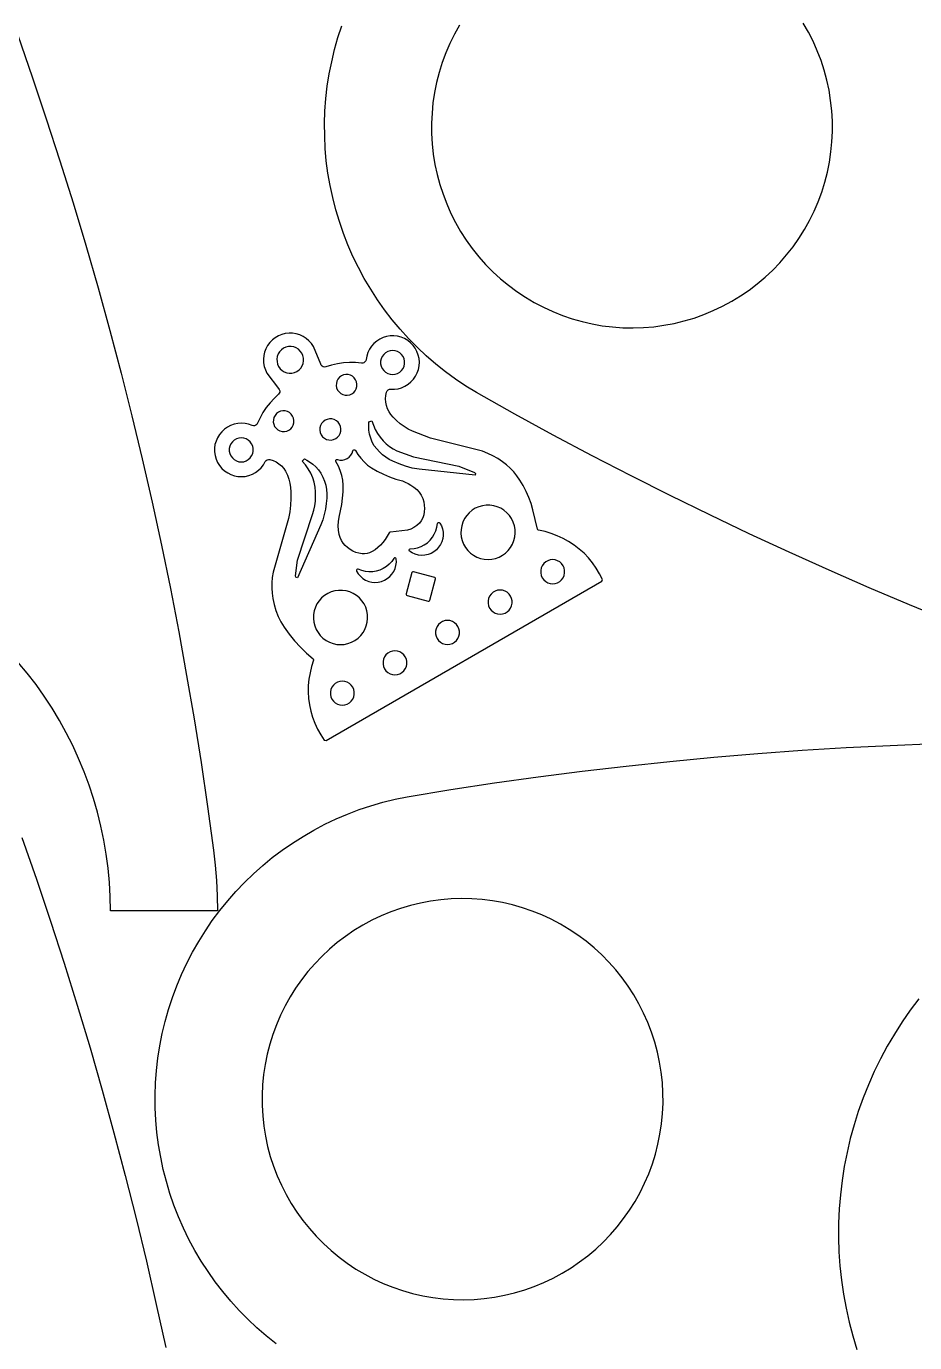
# Model space of a CAD drawing. Extents: x 0 to 1250, y 0 to 2500.
# Drawn here: x 1117.1 to 1183.5, y 459.9 to 558.4 of the extents above; entities that cross this region are included whole.
import ezdxf

# ---------------------------------------------------------------- set-up
doc = ezdxf.new("R2010")
doc.units = 0
doc.layers.get('0').update_dxf_attribs({"linetype": 'CONTINUOUS', "lineweight": 25})

msp = doc.modelspace()

# ---------------------------------------------------------------- linework, layer by layer
for points in [[(1186.2, 513.839), (1183.16, 515.084), (1180.14, 516.362), (1177.13, 517.674), (1174.14, 519.019), (1171.16, 520.397), (1168.2, 521.808), (1165.25, 523.251), (1162.32, 524.727), (1159.4, 526.235), (1156.5, 527.775), (1153.62, 529.347), (1150.76, 530.951), (1149.96, 531.438), (1149.19, 531.957), (1148.44, 532.507), (1147.71, 533.087), (1147, 533.696), (1146.33, 534.333), (1145.67, 534.997), (1145.05, 535.687), (1144.45, 536.401), (1143.88, 537.14), (1143.34, 537.9), (1142.84, 538.682), (1142.36, 539.484), (1141.92, 540.304), (1141.51, 541.142), (1141.14, 541.995), (1140.8, 542.863), (1140.5, 543.744), (1140.23, 544.636), (1140, 545.538), (1139.8, 546.45), (1139.64, 547.368), (1139.52, 548.292), (1139.44, 549.22), (1139.4, 550.15), (1139.39, 551.082), (1139.42, 552.013), (1139.49, 552.942), (1139.59, 553.868), (1139.74, 554.788), (1139.92, 555.702), (1140.13, 556.608), (1140.39, 557.504), (1140.68, 558.39)], [(1149.48, 558.442), (1149.11, 557.768), (1148.77, 557.075), (1148.46, 556.365), (1148.19, 555.641), (1147.96, 554.904), (1147.77, 554.156), (1147.62, 553.399), (1147.5, 552.635), (1147.43, 551.866), (1147.39, 551.095), (1147.4, 550.322), (1147.44, 549.551), (1147.52, 548.783), (1147.65, 548.021), (1147.81, 547.265), (1148.01, 546.52), (1148.25, 545.785), (1148.53, 545.064), (1148.84, 544.358), (1149.19, 543.669), (1149.57, 542.999), (1149.99, 542.349), (1150.44, 541.722), (1150.92, 541.12), (1151.44, 540.542), (1151.98, 539.992), (1152.55, 539.471), (1153.15, 538.979), (1153.77, 538.519), (1154.41, 538.092), (1155.07, 537.698), (1155.76, 537.339), (1156.46, 537.015), (1157.18, 536.728), (1157.91, 536.479), (1158.65, 536.267), (1159.4, 536.094), (1160.16, 535.96), (1160.93, 535.865), (1161.7, 535.81), (1162.47, 535.794), (1163.25, 535.819), (1164.02, 535.883), (1164.78, 535.986), (1165.54, 536.129), (1166.29, 536.311), (1167.03, 536.531), (1167.76, 536.789), (1168.47, 537.084), (1169.17, 537.415), (1169.85, 537.782), (1170.51, 538.184), (1171.15, 538.619), (1171.76, 539.086), (1172.35, 539.584), (1172.92, 540.112), (1173.45, 540.668), (1173.96, 541.251), (1174.44, 541.86), (1174.88, 542.492), (1175.29, 543.146), (1175.67, 543.82), (1176.01, 544.513), (1176.31, 545.223), (1176.58, 545.947), (1176.81, 546.684), (1177.01, 547.432), (1177.16, 548.189), (1177.27, 548.953), (1177.35, 549.722), (1177.38, 550.494), (1177.38, 551.266), (1177.34, 552.037), (1177.25, 552.805), (1177.13, 553.568), (1176.97, 554.323), (1176.77, 555.069), (1176.53, 555.803), (1176.25, 556.524), (1175.94, 557.23), (1175.59, 557.919), (1175.2, 558.59)], [(1116.43, 557.694), (1117.52, 554.573), (1118.57, 551.44), (1119.59, 548.295), (1120.58, 545.139), (1121.53, 541.972), (1122.44, 538.795), (1123.32, 535.608), (1124.17, 532.411), (1124.98, 529.206), (1125.75, 525.991), (1126.49, 522.768), (1127.19, 519.537), (1127.85, 516.299), (1128.48, 513.053), (1129.07, 509.8), (1129.63, 506.541), (1130.15, 503.276), (1130.64, 500.006), (1131.08, 496.73), (1131.21, 495.598), (1131.3, 494.463), (1131.35, 493.326), (1131.37, 492.188), (1123.37, 492.188), (1123.35, 493.253), (1123.29, 494.317), (1123.19, 495.379), (1123.05, 496.435), (1122.87, 497.486), (1122.65, 498.529), (1122.4, 499.564), (1122.1, 500.588), (1121.77, 501.601), (1121.4, 502.6), (1120.99, 503.584), (1120.55, 504.553), (1120.06, 505.505), (1119.55, 506.438), (1119, 507.35), (1118.42, 508.242), (1117.8, 509.111), (1117.15, 509.957), (1116.47, 510.778)], [(1135.76, 459.816), (1135.03, 460.396), (1134.33, 461.005), (1133.65, 461.641), (1133, 462.306), (1132.37, 462.995), (1131.77, 463.71), (1131.2, 464.448), (1130.67, 465.209), (1130.16, 465.991), (1129.68, 466.793), (1129.24, 467.613), (1128.84, 468.451), (1128.46, 469.304), (1128.12, 470.172), (1127.82, 471.053), (1127.55, 471.945), (1127.32, 472.847), (1127.13, 473.758), (1126.97, 474.677), (1126.85, 475.601), (1126.77, 476.528), (1126.72, 477.459), (1126.71, 478.391), (1126.74, 479.322), (1126.81, 480.251), (1126.92, 481.176), (1127.06, 482.097), (1127.24, 483.011), (1127.46, 483.917), (1127.71, 484.813), (1128, 485.699), (1128.33, 486.572), (1128.69, 487.431), (1129.08, 488.274), (1129.51, 489.102), (1129.97, 489.91), (1130.47, 490.7), (1130.99, 491.469), (1131.55, 492.216), (1132.14, 492.94), (1132.75, 493.64), (1133.4, 494.314), (1134.07, 494.961), (1134.76, 495.581), (1135.48, 496.172), (1136.22, 496.733), (1136.99, 497.264), (1137.78, 497.764), (1138.58, 498.231), (1139.41, 498.665), (1140.25, 499.066), (1141.1, 499.432), (1141.98, 499.763), (1142.86, 500.058), (1143.75, 500.318), (1144.66, 500.541), (1145.57, 500.727), (1148.83, 501.259), (1152.1, 501.754), (1155.38, 502.212), (1158.66, 502.635), (1161.94, 503.02), (1165.23, 503.37), (1168.52, 503.682), (1171.81, 503.958), (1175.11, 504.198), (1178.41, 504.401), (1181.71, 504.567), (1185.02, 504.696)], [(1116.74, 497.679), (1117.83, 494.558), (1118.88, 491.425), (1119.9, 488.28), (1120.89, 485.124), (1121.84, 481.957), (1122.75, 478.78), (1123.63, 475.593), (1124.48, 472.397), (1125.29, 469.191), (1126.06, 465.976), (1126.79, 462.753), (1127.5, 459.522)], [(1183.84, 485.609), (1183.2, 484.755), (1182.59, 483.878), (1182.02, 482.979), (1181.48, 482.06), (1180.98, 481.12), (1180.51, 480.163), (1180.08, 479.189), (1179.68, 478.199), (1179.32, 477.195), (1179, 476.179), (1178.72, 475.151), (1178.48, 474.113), (1178.27, 473.067), (1178.11, 472.014), (1177.98, 470.956), (1177.89, 469.894), (1177.85, 468.829), (1177.84, 467.763), (1177.87, 466.698), (1177.95, 465.634), (1178.06, 464.575), (1178.21, 463.52), (1178.4, 462.471), (1178.63, 461.431), (1178.9, 460.399), (1179.21, 459.379)]]:
    msp.add_lwpolyline(points)
for points in [[(1139.5, 504.929), (1160.13, 516.839), (1160.17, 516.967), (1159.96, 517.399), (1159.71, 517.814), (1159.43, 518.209), (1159.13, 518.583), (1158.8, 518.932), (1158.44, 519.255), (1158.05, 519.55), (1157.65, 519.816), (1157.23, 520.05), (1156.79, 520.252), (1156.34, 520.421), (1155.88, 520.555), (1155.4, 520.654), (1155.35, 520.682), (1155.32, 520.735), (1154.98, 522.197), (1154.84, 522.662), (1154.67, 523.118), (1154.47, 523.563), (1154.25, 523.995), (1154, 524.413), (1153.78, 524.723), (1153.54, 525.017), (1153.28, 525.293), (1153, 525.549), (1152.7, 525.785), (1152.35, 526.019), (1151.98, 526.227), (1151.6, 526.408), (1151.2, 526.562), (1147.31, 527.537), (1145.97, 528.06), (1145.65, 528.226), (1145.34, 528.416), (1145.05, 528.628), (1144.77, 528.861), (1144.51, 529.114), (1144.35, 529.31), (1144.21, 529.522), (1144.1, 529.749), (1144.02, 529.987), (1143.97, 530.237), (1143.95, 530.49), (1143.97, 530.743), (1144.03, 530.991), (1144.07, 531.084), (1144.14, 531.156), (1144.24, 531.2), (1144.34, 531.211), (1144.61, 531.21), (1144.89, 531.247), (1145.15, 531.322), (1145.4, 531.432), (1145.64, 531.575), (1145.85, 531.749), (1146.04, 531.951), (1146.19, 532.176), (1146.32, 532.421), (1146.41, 532.68), (1146.46, 532.95), (1146.48, 533.224), (1146.46, 533.498), (1146.4, 533.766), (1146.3, 534.024), (1146.17, 534.267), (1146.01, 534.489), (1145.82, 534.687), (1145.61, 534.857), (1145.37, 534.996), (1145.12, 535.102), (1144.85, 535.171), (1144.58, 535.203), (1144.3, 535.198), (1144.03, 535.155), (1143.77, 535.075), (1143.52, 534.96), (1143.29, 534.812), (1143.08, 534.633), (1142.9, 534.428), (1142.74, 534.199), (1142.62, 533.952), (1142.54, 533.69), (1142.49, 533.42), (1142.47, 533.327), (1142.41, 533.247), (1142.33, 533.188), (1142.24, 533.156), (1142.15, 533.156), (1141.7, 533.196), (1141.25, 533.201), (1140.8, 533.171), (1140.35, 533.106), (1139.91, 533.007), (1139.48, 532.874), (1139.39, 532.86), (1139.29, 532.877), (1139.21, 532.924), (1139.14, 532.994), (1139.1, 533.082), (1138.55, 534.401), (1138.4, 534.627), (1138.21, 534.831), (1138.01, 535.008), (1137.78, 535.155), (1137.53, 535.269), (1137.27, 535.349), (1137, 535.392), (1136.73, 535.398), (1136.45, 535.367), (1136.19, 535.3), (1135.94, 535.197), (1135.7, 535.06), (1135.49, 534.893), (1135.29, 534.698), (1135.13, 534.478), (1135, 534.239), (1134.9, 533.984), (1134.84, 533.718), (1134.82, 533.446), (1134.83, 533.173), (1134.88, 532.905), (1134.96, 532.646), (1135.08, 532.401), (1135.95, 531.26), (1136, 531.182), (1136.03, 531.09), (1136.03, 530.993), (1136, 530.903), (1135.94, 530.827), (1135.61, 530.519), (1135.31, 530.187), (1135.03, 529.833), (1134.78, 529.46), (1134.56, 529.069), (1134.36, 528.663), (1134.32, 528.579), (1134.24, 528.516), (1134.15, 528.479), (1134.06, 528.472), (1133.96, 528.496), (1133.7, 528.59), (1133.44, 528.647), (1133.16, 528.667), (1132.89, 528.649), (1132.62, 528.594), (1132.36, 528.502), (1132.12, 528.376), (1131.89, 528.218), (1131.69, 528.03), (1131.52, 527.816), (1131.38, 527.581), (1131.27, 527.328), (1131.19, 527.064), (1131.16, 526.791), (1131.16, 526.516), (1131.2, 526.244), (1131.28, 525.98), (1131.39, 525.729), (1131.53, 525.496), (1131.71, 525.285), (1131.91, 525.1), (1132.14, 524.944), (1132.38, 524.821), (1132.64, 524.733), (1132.91, 524.682), (1133.19, 524.668), (1133.46, 524.691), (1133.73, 524.752), (1133.99, 524.849), (1134.23, 524.981), (1134.45, 525.144), (1134.65, 525.336), (1134.82, 525.553), (1134.95, 525.791), (1135.01, 525.874), (1135.1, 525.932), (1135.2, 525.959), (1135.3, 525.95), (1135.54, 525.875), (1135.76, 525.769), (1135.97, 525.634), (1136.16, 525.472), (1136.33, 525.286), (1136.47, 525.08), (1136.61, 524.789), (1136.72, 524.485), (1136.8, 524.172), (1136.85, 523.852), (1136.87, 523.528), (1136.87, 523.028), (1136.84, 522.528), (1136.78, 522.031), (1136.68, 521.539), (1135.55, 517.516), (1135.48, 517.125), (1135.45, 516.731), (1135.44, 516.336), (1135.46, 515.941), (1135.51, 515.548), (1135.61, 515.094), (1135.75, 514.65), (1135.92, 514.219), (1136.12, 513.803), (1136.36, 513.406), (1136.74, 512.883), (1137.15, 512.383), (1137.58, 511.908), (1138.04, 511.461), (1138.53, 511.043), (1138.57, 510.992), (1138.56, 510.931), (1138.41, 510.473), (1138.3, 510.004), (1138.22, 509.528), (1138.17, 509.047), (1138.16, 508.565), (1138.19, 508.083), (1138.26, 507.605), (1138.36, 507.132), (1138.49, 506.669), (1138.66, 506.218), (1138.87, 505.78), (1139.1, 505.359), (1139.37, 504.957)], [(1137.68, 533.901), (1137.57, 534.06), (1137.43, 534.194), (1137.26, 534.297), (1137.08, 534.366), (1136.88, 534.398), (1136.69, 534.392), (1136.5, 534.348), (1136.32, 534.267), (1136.16, 534.152), (1136.02, 534.009), (1135.92, 533.843), (1135.85, 533.659), (1135.82, 533.466), (1135.83, 533.27), (1135.87, 533.079), (1135.95, 532.901), (1136.06, 532.741), (1136.21, 532.607), (1136.37, 532.504), (1136.56, 532.435), (1136.75, 532.403), (1136.95, 532.409), (1137.14, 532.454), (1137.32, 532.535), (1137.48, 532.649), (1137.61, 532.792), (1137.71, 532.958), (1137.78, 533.142), (1137.81, 533.335), (1137.81, 533.531), (1137.76, 533.722)], [(1145.26, 533.656), (1145.15, 533.808), (1145.01, 533.934), (1144.85, 534.028), (1144.67, 534.086), (1144.48, 534.106), (1144.29, 534.086), (1144.11, 534.028), (1143.95, 533.934), (1143.81, 533.808), (1143.7, 533.656), (1143.62, 533.484), (1143.58, 533.3), (1143.58, 533.112), (1143.62, 532.928), (1143.7, 532.756), (1143.81, 532.603), (1143.95, 532.478), (1144.11, 532.383), (1144.29, 532.325), (1144.48, 532.306), (1144.67, 532.325), (1144.85, 532.383), (1145.01, 532.478), (1145.15, 532.603), (1145.26, 532.756), (1145.34, 532.928), (1145.37, 533.112), (1145.37, 533.3), (1145.34, 533.484)], [(1141.71, 531.92), (1141.61, 532.06), (1141.47, 532.174), (1141.32, 532.255), (1141.15, 532.3), (1140.98, 532.307), (1140.81, 532.275), (1140.65, 532.205), (1140.51, 532.101), (1140.39, 531.969), (1140.31, 531.815), (1140.27, 531.647), (1140.26, 531.473), (1140.29, 531.302), (1140.36, 531.142), (1140.47, 531.002), (1140.6, 530.888), (1140.75, 530.807), (1140.92, 530.762), (1141.09, 530.755), (1141.27, 530.788), (1141.43, 530.857), (1141.57, 530.961), (1141.68, 531.093), (1141.76, 531.247), (1141.81, 531.415), (1141.81, 531.589), (1141.78, 531.76)], [(1137, 529.2), (1136.9, 529.341), (1136.76, 529.454), (1136.61, 529.536), (1136.44, 529.581), (1136.27, 529.587), (1136.1, 529.555), (1135.94, 529.485), (1135.8, 529.382), (1135.68, 529.25), (1135.6, 529.096), (1135.56, 528.927), (1135.55, 528.753), (1135.58, 528.582), (1135.65, 528.423), (1135.76, 528.282), (1135.89, 528.169), (1136.04, 528.087), (1136.21, 528.042), (1136.38, 528.036), (1136.56, 528.068), (1136.72, 528.138), (1136.86, 528.241), (1136.97, 528.373), (1137.05, 528.527), (1137.1, 528.696), (1137.1, 528.87), (1137.07, 529.041)], [(1140.51, 528.592), (1140.4, 528.735), (1140.27, 528.851), (1140.11, 528.934), (1139.94, 528.98), (1139.76, 528.987), (1139.59, 528.954), (1139.43, 528.883), (1139.28, 528.777), (1139.17, 528.643), (1139.08, 528.486), (1139.04, 528.314), (1139.03, 528.137), (1139.06, 527.962), (1139.14, 527.799), (1139.24, 527.656), (1139.38, 527.541), (1139.53, 527.458), (1139.7, 527.412), (1139.88, 527.405), (1140.06, 527.438), (1140.22, 527.509), (1140.36, 527.615), (1140.48, 527.749), (1140.56, 527.906), (1140.61, 528.078), (1140.61, 528.255), (1140.58, 528.43)], [(1142.96, 527.256), (1142.85, 527.546), (1142.76, 527.847), (1142.71, 528.154), (1142.69, 528.466), (1142.7, 528.778), (1142.93, 528.84), (1143.04, 528.512), (1143.18, 528.195), (1143.35, 527.894), (1143.54, 527.61), (1143.77, 527.346), (1144, 527.127), (1144.24, 526.929), (1144.51, 526.753), (1144.79, 526.6), (1146.04, 526.155), (1149.43, 525.457), (1150.61, 524.981), (1150.69, 524.902), (1150.66, 524.784), (1146.46, 525.218), (1145.95, 525.312), (1145.45, 525.445), (1144.96, 525.615), (1144.49, 525.822), (1144.22, 525.96), (1143.96, 526.121), (1143.72, 526.306), (1143.5, 526.512), (1143.29, 526.737), (1143.11, 526.98)], [(1133.93, 527.117), (1133.82, 527.269), (1133.68, 527.395), (1133.52, 527.489), (1133.34, 527.548), (1133.15, 527.567), (1132.97, 527.548), (1132.79, 527.489), (1132.63, 527.395), (1132.49, 527.27), (1132.38, 527.117), (1132.3, 526.945), (1132.26, 526.761), (1132.26, 526.573), (1132.3, 526.389), (1132.38, 526.217), (1132.49, 526.065), (1132.63, 525.939), (1132.79, 525.845), (1132.97, 525.787), (1133.15, 525.767), (1133.34, 525.787), (1133.52, 525.845), (1133.68, 525.939), (1133.82, 526.065), (1133.93, 526.217), (1134.01, 526.389), (1134.05, 526.573), (1134.05, 526.761), (1134.01, 526.945)], [(1137.88, 525.993), (1138.07, 525.89), (1138.26, 525.774), (1138.51, 525.598), (1138.74, 525.396), (1138.94, 525.172), (1139.12, 524.926), (1139.27, 524.64), (1139.39, 524.34), (1139.48, 524.029), (1139.54, 523.711), (1139.56, 523.389), (1139.55, 523.066), (1139.51, 522.655), (1139.45, 522.246), (1139.37, 521.842), (1139.25, 521.445), (1139.12, 521.055), (1137.36, 517.103), (1137.24, 517.138), (1137.21, 517.244), (1137.37, 518.425), (1138.49, 521.831), (1138.59, 522.16), (1138.66, 522.495), (1138.7, 522.835), (1138.72, 523.177), (1138.72, 523.536), (1138.69, 523.893), (1138.61, 524.244), (1138.51, 524.586), (1138.36, 524.925), (1138.17, 525.246), (1137.96, 525.548), (1137.71, 525.827)], [(1141.54, 526.659), (1141.59, 526.684), (1141.65, 526.675), (1141.7, 526.633), (1141.88, 526.326), (1142.1, 526.038), (1142.34, 525.773), (1142.61, 525.532), (1142.89, 525.318), (1143.33, 525.071), (1143.79, 524.849), (1144.25, 524.654), (1144.72, 524.486), (1145.21, 524.344), (1145.43, 524.258), (1145.64, 524.154), (1145.84, 524.034), (1146.07, 523.884), (1146.28, 523.704), (1146.46, 523.498), (1146.61, 523.271), (1146.74, 523.025), (1146.81, 522.786), (1146.85, 522.54), (1146.86, 522.291), (1146.85, 522.042), (1146.81, 521.808), (1146.73, 521.584), (1146.62, 521.375), (1146.48, 521.184), (1146.29, 521.008), (1146.07, 520.861), (1145.84, 520.745), (1145.6, 520.663), (1144.31, 520.518), (1144.26, 520.505), (1144.22, 520.467), (1144.08, 520.214), (1143.92, 519.973), (1143.75, 519.743), (1143.57, 519.54), (1143.38, 519.357), (1143.17, 519.196), (1142.94, 519.058), (1142.76, 518.981), (1142.58, 518.928), (1142.38, 518.901), (1142.19, 518.9), (1141.95, 518.937), (1141.72, 519.002), (1141.5, 519.095), (1141.3, 519.214), (1141.11, 519.357), (1140.93, 519.518), (1140.78, 519.7), (1140.66, 519.9), (1140.56, 520.114), (1140.49, 520.338), (1140.43, 520.66), (1140.41, 520.985), (1140.42, 521.311), (1140.47, 521.634), (1140.58, 522.104), (1140.67, 522.58), (1140.73, 523.06), (1140.77, 523.543), (1140.78, 524.027), (1140.75, 524.398), (1140.67, 524.764), (1140.56, 525.121), (1140.42, 525.464), (1140.24, 525.792), (1140.22, 525.85), (1140.24, 525.905), (1140.29, 525.939), (1140.35, 525.939), (1140.54, 525.902), (1140.72, 525.903), (1140.91, 525.943), (1141.08, 526.02), (1141.23, 526.129), (1141.36, 526.268), (1141.45, 526.43), (1141.51, 526.607)], [(1153.38, 521.525), (1153.22, 521.76), (1153.03, 521.971), (1152.81, 522.153), (1152.57, 522.304), (1152.31, 522.419), (1152.04, 522.497), (1151.76, 522.537), (1151.48, 522.537), (1151.2, 522.497), (1150.92, 522.419), (1150.66, 522.304), (1150.42, 522.153), (1150.21, 521.971), (1150.02, 521.76), (1149.86, 521.525), (1149.73, 521.27), (1149.65, 521.001), (1149.6, 520.721), (1149.59, 520.438), (1149.62, 520.156), (1149.68, 519.881), (1149.79, 519.618), (1149.93, 519.372), (1150.11, 519.149), (1150.31, 518.952), (1150.54, 518.785), (1150.79, 518.652), (1151.06, 518.555), (1151.33, 518.496), (1151.62, 518.476), (1151.9, 518.496), (1152.18, 518.555), (1152.44, 518.652), (1152.7, 518.785), (1152.92, 518.952), (1153.13, 519.149), (1153.3, 519.372), (1153.44, 519.618), (1153.55, 519.881), (1153.62, 520.156), (1153.65, 520.438), (1153.64, 520.721), (1153.59, 521.001), (1153.5, 521.27)], [(1147.86, 521.212), (1147.91, 521.244), (1147.97, 521.24), (1148.02, 521.2), (1148.13, 520.986), (1148.21, 520.757), (1148.25, 520.518), (1148.26, 520.275), (1148.23, 520.035), (1148.16, 519.802), (1148.06, 519.582), (1147.92, 519.381), (1147.76, 519.202), (1147.57, 519.051), (1147.36, 518.931), (1147.13, 518.844), (1146.89, 518.793), (1146.65, 518.779), (1146.41, 518.802), (1146.17, 518.862), (1145.95, 518.957), (1145.74, 519.086), (1145.71, 519.135), (1145.71, 519.197), (1145.74, 519.247), (1145.8, 519.266), (1146.08, 519.288), (1146.35, 519.346), (1146.61, 519.44), (1146.85, 519.568), (1147.08, 519.728), (1147.28, 519.916), (1147.46, 520.13), (1147.6, 520.365), (1147.71, 520.617), (1147.79, 520.882), (1147.83, 521.155)], [(1144.75, 518.511), (1144.72, 518.567), (1144.67, 518.598), (1144.61, 518.592), (1144.56, 518.551), (1144.41, 518.324), (1144.22, 518.119), (1144.01, 517.941), (1143.78, 517.793), (1143.53, 517.677), (1143.26, 517.596), (1142.99, 517.552), (1142.71, 517.543), (1142.44, 517.572), (1142.17, 517.638), (1141.91, 517.739), (1141.85, 517.747), (1141.8, 517.717), (1141.77, 517.662), (1141.78, 517.602), (1141.91, 517.396), (1142.07, 517.213), (1142.26, 517.057), (1142.46, 516.93), (1142.69, 516.837), (1142.92, 516.779), (1143.16, 516.758), (1143.41, 516.774), (1143.64, 516.827), (1143.87, 516.916), (1144.08, 517.038), (1144.27, 517.191), (1144.43, 517.371), (1144.56, 517.574), (1144.66, 517.794), (1144.73, 518.028), (1144.76, 518.269)], [(1157.23, 518.009), (1157.12, 518.161), (1156.98, 518.287), (1156.82, 518.381), (1156.64, 518.439), (1156.45, 518.459), (1156.27, 518.439), (1156.09, 518.381), (1155.93, 518.287), (1155.79, 518.161), (1155.68, 518.009), (1155.6, 517.837), (1155.56, 517.653), (1155.56, 517.465), (1155.6, 517.281), (1155.68, 517.109), (1155.79, 516.957), (1155.93, 516.831), (1156.09, 516.737), (1156.27, 516.678), (1156.45, 516.659), (1156.64, 516.678), (1156.82, 516.737), (1156.98, 516.831), (1157.12, 516.957), (1157.23, 517.109), (1157.31, 517.281), (1157.35, 517.465), (1157.35, 517.653), (1157.31, 517.837)], [(1147.63, 517.135), (1146.04, 517.559), (1145.99, 517.559), (1145.95, 517.533), (1145.92, 517.488), (1145.5, 515.907), (1145.5, 515.856), (1145.52, 515.811), (1145.57, 515.785), (1147.15, 515.361), (1147.2, 515.361), (1147.25, 515.387), (1147.27, 515.432), (1147.7, 517.013), (1147.7, 517.065), (1147.67, 517.11)], [(1142.34, 515.153), (1142.18, 515.388), (1141.99, 515.599), (1141.78, 515.781), (1141.54, 515.931), (1141.28, 516.047), (1141, 516.125), (1140.72, 516.164), (1140.44, 516.164), (1140.16, 516.125), (1139.89, 516.047), (1139.63, 515.931), (1139.39, 515.781), (1139.17, 515.599), (1138.98, 515.388), (1138.82, 515.153), (1138.7, 514.898), (1138.61, 514.628), (1138.56, 514.349), (1138.55, 514.066), (1138.58, 513.784), (1138.65, 513.509), (1138.75, 513.246), (1138.9, 513), (1139.07, 512.777), (1139.27, 512.58), (1139.5, 512.413), (1139.75, 512.28), (1140.02, 512.183), (1140.3, 512.124), (1140.58, 512.104), (1140.86, 512.124), (1141.14, 512.183), (1141.41, 512.28), (1141.66, 512.413), (1141.89, 512.58), (1142.09, 512.777), (1142.27, 513), (1142.41, 513.246), (1142.51, 513.509), (1142.58, 513.784), (1142.61, 514.066), (1142.6, 514.349), (1142.55, 514.628), (1142.47, 514.898)], [(1153.3, 515.737), (1153.19, 515.889), (1153.05, 516.015), (1152.89, 516.109), (1152.71, 516.168), (1152.52, 516.187), (1152.33, 516.168), (1152.15, 516.109), (1151.99, 516.015), (1151.85, 515.889), (1151.74, 515.737), (1151.66, 515.565), (1151.63, 515.381), (1151.63, 515.193), (1151.66, 515.009), (1151.74, 514.837), (1151.85, 514.685), (1151.99, 514.559), (1152.15, 514.465), (1152.33, 514.407), (1152.52, 514.387), (1152.71, 514.407), (1152.89, 514.465), (1153.05, 514.559), (1153.19, 514.685), (1153.3, 514.837), (1153.38, 515.009), (1153.42, 515.193), (1153.42, 515.381), (1153.38, 515.565)], [(1149.37, 513.466), (1149.25, 513.618), (1149.12, 513.744), (1148.95, 513.838), (1148.77, 513.896), (1148.59, 513.916), (1148.4, 513.896), (1148.22, 513.838), (1148.06, 513.744), (1147.92, 513.618), (1147.81, 513.466), (1147.73, 513.294), (1147.69, 513.11), (1147.69, 512.922), (1147.73, 512.738), (1147.81, 512.566), (1147.92, 512.414), (1148.06, 512.288), (1148.22, 512.194), (1148.4, 512.135), (1148.59, 512.116), (1148.77, 512.135), (1148.95, 512.193), (1149.12, 512.288), (1149.25, 512.414), (1149.37, 512.566), (1149.44, 512.738), (1149.48, 512.922), (1149.48, 513.11), (1149.44, 513.294)], [(1145.43, 511.194), (1145.32, 511.346), (1145.18, 511.472), (1145.02, 511.566), (1144.84, 511.625), (1144.65, 511.644), (1144.46, 511.625), (1144.29, 511.566), (1144.12, 511.472), (1143.98, 511.346), (1143.87, 511.194), (1143.8, 511.022), (1143.76, 510.838), (1143.76, 510.65), (1143.8, 510.466), (1143.87, 510.294), (1143.98, 510.142), (1144.12, 510.016), (1144.29, 509.922), (1144.46, 509.864), (1144.65, 509.844), (1144.84, 509.864), (1145.02, 509.922), (1145.18, 510.016), (1145.32, 510.142), (1145.43, 510.294), (1145.51, 510.466), (1145.55, 510.65), (1145.55, 510.838), (1145.51, 511.022)], [(1141.5, 508.923), (1141.39, 509.075), (1141.25, 509.201), (1141.08, 509.295), (1140.9, 509.353), (1140.72, 509.373), (1140.53, 509.353), (1140.35, 509.295), (1140.19, 509.201), (1140.05, 509.075), (1139.94, 508.923), (1139.86, 508.751), (1139.82, 508.567), (1139.82, 508.379), (1139.86, 508.195), (1139.94, 508.023), (1140.05, 507.87), (1140.19, 507.745), (1140.35, 507.651), (1140.53, 507.592), (1140.72, 507.573), (1140.9, 507.592), (1141.08, 507.65), (1141.25, 507.745), (1141.39, 507.871), (1141.5, 508.023), (1141.57, 508.195), (1141.61, 508.379), (1141.61, 508.567), (1141.57, 508.751)], [(1134.94, 480.708), (1134.83, 479.944), (1134.75, 479.175), (1134.71, 478.403), (1134.72, 477.631), (1134.76, 476.86), (1134.85, 476.092), (1134.97, 475.329), (1135.13, 474.574), (1135.33, 473.828), (1135.57, 473.094), (1135.85, 472.373), (1136.16, 471.667), (1136.51, 470.978), (1136.9, 470.308), (1137.31, 469.658), (1137.77, 469.031), (1138.25, 468.428), (1138.76, 467.851), (1139.3, 467.301), (1139.87, 466.78), (1140.47, 466.288), (1141.09, 465.828), (1141.73, 465.401), (1142.4, 465.007), (1143.08, 464.648), (1143.78, 464.324), (1144.5, 464.037), (1145.23, 463.788), (1145.97, 463.576), (1146.73, 463.403), (1147.49, 463.269), (1148.25, 463.174), (1149.03, 463.119), (1149.8, 463.103), (1150.57, 463.128), (1151.34, 463.192), (1152.1, 463.295), (1152.86, 463.438), (1153.61, 463.62), (1154.36, 463.84), (1155.08, 464.098), (1155.8, 464.393), (1156.49, 464.724), (1157.17, 465.091), (1157.83, 465.493), (1158.47, 465.928), (1159.09, 466.395), (1159.68, 466.893), (1160.24, 467.421), (1160.78, 467.977), (1161.28, 468.56), (1161.76, 469.169), (1162.2, 469.801), (1162.62, 470.455), (1162.99, 471.129), (1163.33, 471.822), (1163.64, 472.532), (1163.91, 473.256), (1164.14, 473.993), (1164.33, 474.741), (1164.48, 475.498), (1164.6, 476.262), (1164.67, 477.031), (1164.71, 477.803), (1164.7, 478.575), (1164.66, 479.346), (1164.58, 480.114), (1164.45, 480.877), (1164.29, 481.632), (1164.09, 482.378), (1163.85, 483.112), (1163.57, 483.833), (1163.26, 484.539), (1162.91, 485.228), (1162.53, 485.898), (1162.11, 486.548), (1161.66, 487.175), (1161.17, 487.778), (1160.66, 488.355), (1160.12, 488.905), (1159.55, 489.426), (1158.95, 489.918), (1158.33, 490.378), (1157.69, 490.806), (1157.03, 491.199), (1156.34, 491.558), (1155.64, 491.882), (1154.92, 492.169), (1154.19, 492.418), (1153.45, 492.63), (1152.7, 492.803), (1151.94, 492.937), (1151.17, 493.032), (1150.4, 493.087), (1149.63, 493.103), (1148.85, 493.079), (1148.08, 493.014), (1147.32, 492.911), (1146.56, 492.768), (1145.81, 492.586), (1145.07, 492.366), (1144.34, 492.108), (1143.63, 491.813), (1142.93, 491.482), (1142.25, 491.115), (1141.59, 490.713), (1140.95, 490.279), (1140.34, 489.811), (1139.75, 489.313), (1139.18, 488.785), (1138.65, 488.229), (1138.14, 487.646), (1137.66, 487.037), (1137.22, 486.405), (1136.81, 485.751), (1136.43, 485.077), (1136.09, 484.384), (1135.78, 483.674), (1135.52, 482.95), (1135.29, 482.213), (1135.09, 481.465)]]:
    msp.add_lwpolyline(points, close=True)

doc.saveas('drawing.dxf')
